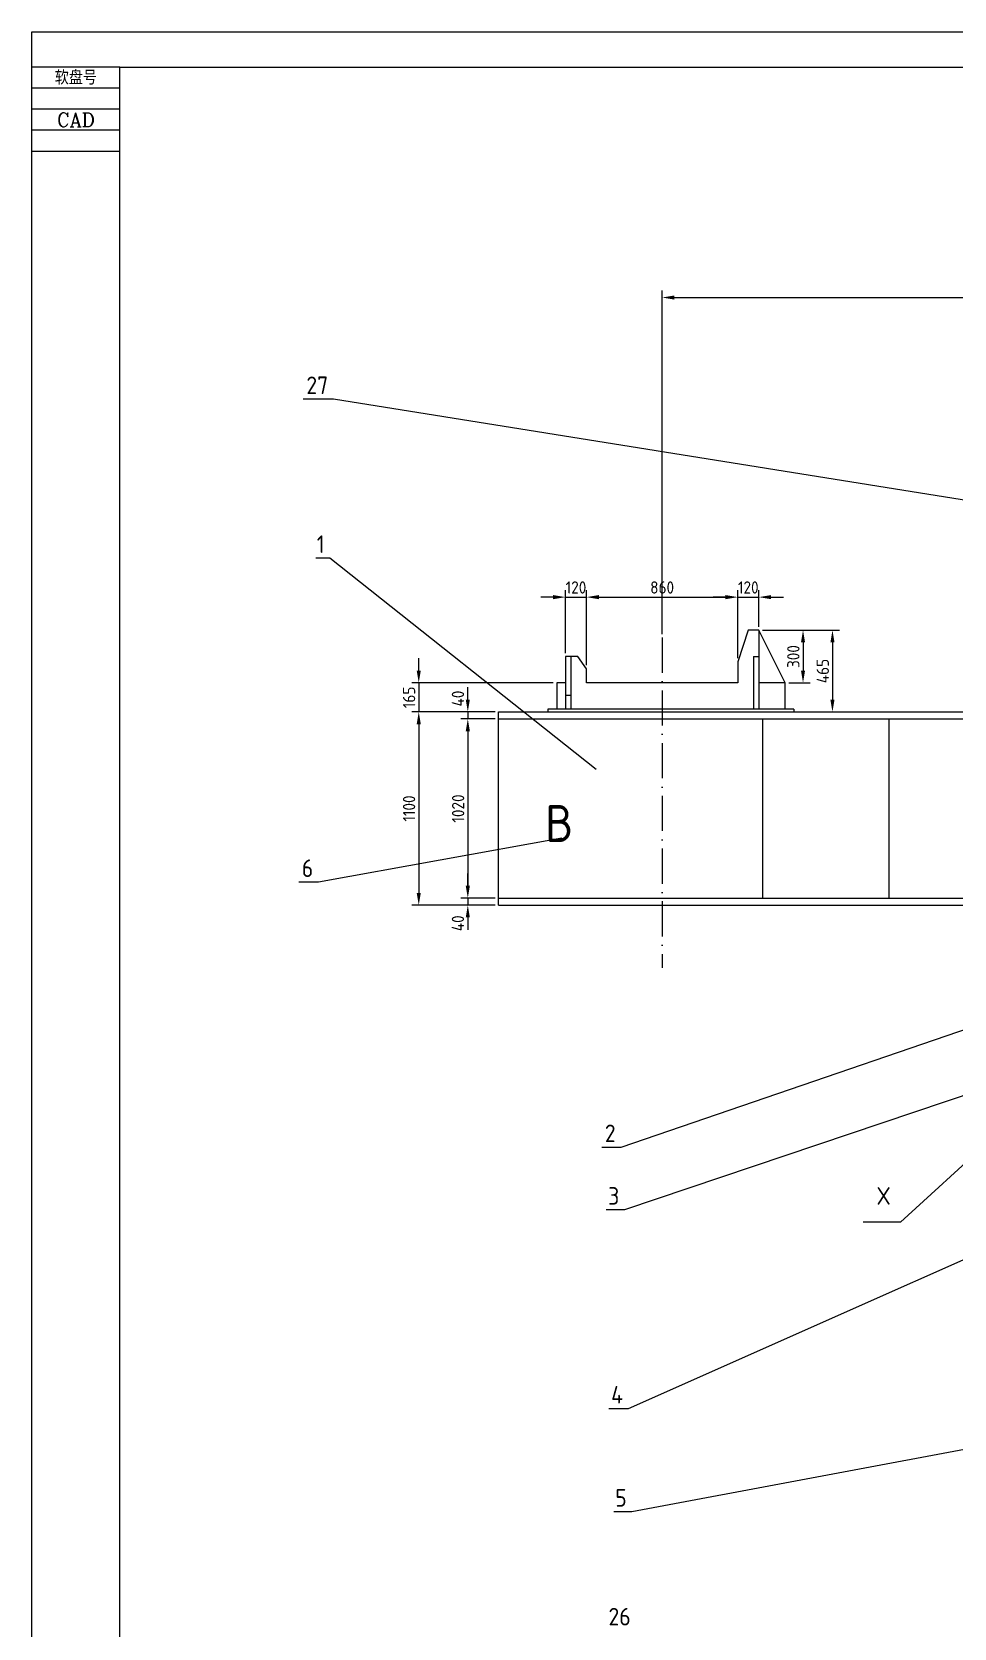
# Model space of a CAD drawing. Extents: x 3 to 23783, y 1 to 16821.
# Drawn here: x 3 to 5249, y 7736 to 16821 of the extents above; entities that cross this region are included whole.
import ezdxf
from ezdxf.enums import TextEntityAlignment as Align

# ---------------------------------------------------------------- set-up
doc = ezdxf.new("R2010")
doc.units = 0
doc.header["$LTSCALE"] = 20
doc.linetypes.add('GEN7', pattern=[15, 10, -2.5, 0, -2.5])
doc.layers.get('0').update_dxf_attribs({"linetype": 'CONTINUOUS'})
doc.layers.get('DEFPOINTS').update_dxf_attribs({"linetype": 'CONTINUOUS'})
for name, color, linetype in [('4', 3, 'CONTINUOUS'), ('5', 3, 'CONTINUOUS'), ('6', 2, 'CONTINUOUS'), ('7', 4, 'GEN7'), ('RAHM2', 1, 'CONTINUOUS'), ('RAHM3', 2, 'CONTINUOUS'), ('TILE1', 5, 'CONTINUOUS')]:
    doc.layers.add(name, color=color, linetype=linetype)
doc.styles.add('HZ', font='geniso', dxfattribs={"bigfont": 'hztxt'})
doc.styles.add('ROMANC', font='romanc', dxfattribs={"height": 4})
doc.styles.get("Standard").update_dxf_attribs({"font": 'geniso.shx', "bigfont": 'hztxt.shx'})
doc.dimstyles.new('GEN-ISO', dxfattribs={"dimscale": 20, "dimtxt": 3.5, "dimasz": 3.5, "dimexe": 2, "dimexo": 1, "dimgap": 1, "dimtad": 1, "dimzin": 9, "dimdsep": 46, "dimtxsty": 'Standard', "dimcen": 0, "dimclrd": 3, "dimclre": 3, "dimclrt": 2, "dimadec": 0, "dimazin": 0, "dimtp": 0.1, "dimtm": 0.1, "dimtfac": 0.71, "dimtdec": 3, "dimtmove": 0, "dimatfit": 1, "dimfxl": 0, "dimtzin": 0, "dimarcsym": 0})

# ---------------------------------------------------------------- blocks, each defined once
blk = doc.blocks.new('GB-A0')
blk.add_lwpolyline([(25, 10), (25, 831), (1179, 831), (1179, 10)], close=True)
at = {"layer": 'RAHM2'}
for p, q in [((25, 825), (0, 825)), ((25, 813), (0, 813))]:
    blk.add_line(p, q, dxfattribs=at)
at = {"layer": 'RAHM3'}
for p, q in [((25, 831), (0, 831)), ((25, 819), (0, 819)), ((25, 807), (0, 807))]:
    blk.add_line(p, q, dxfattribs=at)
at = {"layer": 'TILE1'}
blk.add_line((0, 0), (0, 841), dxfattribs=at)
blk.add_lwpolyline([(0, 841), (1189, 841), (1189, 0), (0, 0)], dxfattribs=at)
at = {"layer": 'RAHM2'}
for s, style, p in [('软盘号', 'HZ', (12.5, 826)), ('CAD', 'ROMANC', (12.5, 814))]:
    blk.add_text(s, height=4, dxfattribs=dict(at, style=style)).set_placement(p, align=Align.CENTER)
blk = doc.blocks.new('*D234')
at = {"color": 3, "linetype": 'ByBlock'}
for p, q in [((3588.1, 13393.4), (3588.1, 15349.1)), ((3658.1, 15309.1), (8018.1, 15309.1)), ((8088.1, 13393.4), (8088.1, 15349.1))]:
    blk.add_line(p, q, dxfattribs=at)
for points in [[(3658.1, 15320.7), (3658.1, 15297.4), (3588.1, 15309.1)], [(8018.1, 15320.7), (8018.1, 15297.4), (8088.1, 15309.1)]]:
    blk.add_solid(points, dxfattribs=at)
at = {"layer": 'DEFPOINTS', "color": 0, "linetype": 'ByBlock'}
for p in [(8088.1, 15309.1), (3588.1, 13373.4), (8088.1, 13373.4)]:
    blk.add_point(p, dxfattribs=at)
at = {"color": 2, "linetype": 'ByBlock', "insert": (5838.1, 15364.1), "char_height": 70, "attachment_point": 5}
blk.add_mtext('4500', dxfattribs=at)
blk = doc.blocks.new('*D236')
at = {"color": 3, "linetype": 'ByBlock'}
for p, q in [((4158.1, 13415.9), (4429.5, 13415.9)), ((4389.5, 13345.9), (4389.5, 13185.9)), ((4308.1, 13115.9), (4429.5, 13115.9))]:
    blk.add_line(p, q, dxfattribs=at)
for points in [[(4377.9, 13345.9), (4401.2, 13345.9), (4389.5, 13415.9)], [(4377.9, 13185.9), (4401.2, 13185.9), (4389.5, 13115.9)]]:
    blk.add_solid(points, dxfattribs=at)
at = {"layer": 'DEFPOINTS', "color": 0, "linetype": 'ByBlock'}
for p in [(4138.1, 13415.9), (4288.1, 13115.9), (4389.5, 13115.9)]:
    blk.add_point(p, dxfattribs=at)
at = {"color": 2, "linetype": 'ByBlock', "insert": (4334.5, 13265.9), "char_height": 70, "attachment_point": 5, "rotation": 90}
blk.add_mtext('300', dxfattribs=at)
blk = doc.blocks.new('*D237')
at = {"color": 3, "linetype": 'ByBlock'}
for p, q in [((4158.1, 13415.9), (4596.9, 13415.9)), ((4556.9, 13345.9), (4556.9, 13020.9)), ((4425.3, 12950.9), (4596.9, 12950.9))]:
    blk.add_line(p, q, dxfattribs=at)
for points in [[(4545.2, 13345.9), (4568.6, 13345.9), (4556.9, 13415.9)], [(4545.2, 13020.9), (4568.6, 13020.9), (4556.9, 12950.9)]]:
    blk.add_solid(points, dxfattribs=at)
at = {"layer": 'DEFPOINTS', "color": 0, "linetype": 'ByBlock'}
for p in [(4138.1, 13415.9), (4405.3, 12950.9), (4556.9, 12950.9)]:
    blk.add_point(p, dxfattribs=at)
at = {"color": 2, "linetype": 'ByBlock', "insert": (4501.9, 13183.4), "char_height": 70, "attachment_point": 5, "rotation": 90}
blk.add_mtext('465', dxfattribs=at)
blk = doc.blocks.new('*D238')
at = {"color": 3, "linetype": 'ByBlock'}
for p, q in [((3038.1, 13285.9), (3038.1, 13644)), ((3158.1, 13215.9), (3158.1, 13644)), ((2968.1, 13604), (2898.1, 13604)), ((3038.1, 13604), (3158.1, 13604)), ((3228.1, 13604), (3298.1, 13604))]:
    blk.add_line(p, q, dxfattribs=at)
for points in [[(2968.1, 13615.6), (2968.1, 13592.3), (3038.1, 13604)], [(3228.1, 13615.6), (3228.1, 13592.3), (3158.1, 13604)]]:
    blk.add_solid(points, dxfattribs=at)
at = {"layer": 'DEFPOINTS', "color": 0, "linetype": 'ByBlock'}
for p in [(3158.1, 13604), (3038.1, 13265.9), (3158.1, 13195.9)]:
    blk.add_point(p, dxfattribs=at)
at = {"color": 2, "linetype": 'ByBlock', "insert": (3098.1, 13659), "char_height": 70, "attachment_point": 5}
blk.add_mtext('120', dxfattribs=at)
blk = doc.blocks.new('*D239')
at = {"color": 3, "linetype": 'ByBlock'}
for p, q in [((3158.1, 13215.9), (3158.1, 13644)), ((4018.1, 13255.9), (4018.1, 13644)), ((3228.1, 13604), (3948.1, 13604))]:
    blk.add_line(p, q, dxfattribs=at)
for points in [[(3228.1, 13615.6), (3228.1, 13592.3), (3158.1, 13604)], [(3948.1, 13615.6), (3948.1, 13592.3), (4018.1, 13604)]]:
    blk.add_solid(points, dxfattribs=at)
at = {"layer": 'DEFPOINTS', "color": 0, "linetype": 'ByBlock'}
for p in [(4018.1, 13604), (3158.1, 13195.9), (4018.1, 13235.9)]:
    blk.add_point(p, dxfattribs=at)
at = {"color": 2, "linetype": 'ByBlock', "insert": (3588.1, 13659), "char_height": 70, "attachment_point": 5}
blk.add_mtext('860', dxfattribs=at)
blk = doc.blocks.new('*D240')
at = {"color": 3, "linetype": 'ByBlock'}
for p, q in [((4018.1, 13255.9), (4018.1, 13644)), ((4138.1, 13435.9), (4138.1, 13644)), ((3948.1, 13604), (3878.1, 13604)), ((4018.1, 13604), (4138.1, 13604)), ((4208.1, 13604), (4278.1, 13604))]:
    blk.add_line(p, q, dxfattribs=at)
for points in [[(3948.1, 13615.6), (3948.1, 13592.3), (4018.1, 13604)], [(4208.1, 13615.6), (4208.1, 13592.3), (4138.1, 13604)]]:
    blk.add_solid(points, dxfattribs=at)
at = {"layer": 'DEFPOINTS', "color": 0, "linetype": 'ByBlock'}
for p in [(4138.1, 13604), (4138.1, 13415.9), (4018.1, 13235.9)]:
    blk.add_point(p, dxfattribs=at)
at = {"color": 2, "linetype": 'ByBlock', "insert": (4078.1, 13659), "char_height": 70, "attachment_point": 5}
blk.add_mtext('120', dxfattribs=at)
blk = doc.blocks.new('*D241')
at = {"color": 3, "linetype": 'ByBlock'}
for p, q in [((2203.6, 13185.9), (2203.6, 13255.9)), ((2968.1, 13115.9), (2163.6, 13115.9)), ((2203.6, 13115.9), (2203.6, 12950.9)), ((2638.1, 12950.9), (2163.6, 12950.9)), ((2203.6, 12880.9), (2203.6, 12810.9))]:
    blk.add_line(p, q, dxfattribs=at)
for points in [[(2191.9, 13185.9), (2215.3, 13185.9), (2203.6, 13115.9)], [(2191.9, 12880.9), (2215.3, 12880.9), (2203.6, 12950.9)]]:
    blk.add_solid(points, dxfattribs=at)
at = {"layer": 'DEFPOINTS', "color": 0, "linetype": 'ByBlock'}
for p in [(2988.1, 13115.9), (2203.6, 12950.9), (2658.1, 12950.9)]:
    blk.add_point(p, dxfattribs=at)
at = {"color": 2, "linetype": 'ByBlock', "insert": (2148.6, 13033.4), "char_height": 70, "attachment_point": 5, "rotation": 90}
blk.add_mtext('165', dxfattribs=at)
blk = doc.blocks.new('*D242')
at = {"color": 3, "linetype": 'ByBlock'}
for p, q in [((2638.1, 12950.9), (2163.6, 12950.9)), ((2203.6, 12880.9), (2203.6, 11920.9)), ((2638.1, 11850.9), (2163.6, 11850.9))]:
    blk.add_line(p, q, dxfattribs=at)
for points in [[(2191.9, 12880.9), (2215.3, 12880.9), (2203.6, 12950.9)], [(2191.9, 11920.9), (2215.3, 11920.9), (2203.6, 11850.9)]]:
    blk.add_solid(points, dxfattribs=at)
at = {"layer": 'DEFPOINTS', "color": 0, "linetype": 'ByBlock'}
for p in [(2658.1, 12950.9), (2203.6, 11850.9), (2658.1, 11850.9)]:
    blk.add_point(p, dxfattribs=at)
at = {"color": 2, "linetype": 'ByBlock', "insert": (2148.6, 12400.9), "char_height": 70, "attachment_point": 5, "rotation": 90}
blk.add_mtext('1100', dxfattribs=at)
blk = doc.blocks.new('*D243')
at = {"color": 3, "linetype": 'ByBlock'}
for p, q in [((2482.6, 13020.9), (2482.6, 13090.9)), ((2638.1, 12950.9), (2442.6, 12950.9)), ((2638.1, 12910.9), (2442.6, 12910.9)), ((2482.6, 12950.9), (2482.6, 12910.9)), ((2482.6, 12950.9), (2482.6, 12910.9)), ((2482.6, 12840.9), (2482.6, 12770.9))]:
    blk.add_line(p, q, dxfattribs=at)
for points in [[(2471, 13020.9), (2494.3, 13020.9), (2482.6, 12950.9)], [(2471, 12840.9), (2494.3, 12840.9), (2482.6, 12910.9)]]:
    blk.add_solid(points, dxfattribs=at)
at = {"layer": 'DEFPOINTS', "color": 0, "linetype": 'ByBlock'}
for p in [(2482.6, 12910.9), (2658.1, 12950.9), (2658.1, 12910.9)]:
    blk.add_point(p, dxfattribs=at)
at = {"color": 2, "linetype": 'ByBlock', "insert": (2426.5, 13026.8), "char_height": 70, "attachment_point": 5, "rotation": 90}
blk.add_mtext('40', dxfattribs=at)
blk = doc.blocks.new('*D244')
at = {"color": 3, "linetype": 'ByBlock'}
for p, q in [((2638.1, 12910.9), (2442.6, 12910.9)), ((2482.6, 12840.9), (2482.6, 11960.9)), ((2638.1, 11890.9), (2442.6, 11890.9))]:
    blk.add_line(p, q, dxfattribs=at)
for points in [[(2471, 12840.9), (2494.3, 12840.9), (2482.6, 12910.9)], [(2471, 11960.9), (2494.3, 11960.9), (2482.6, 11890.9)]]:
    blk.add_solid(points, dxfattribs=at)
at = {"layer": 'DEFPOINTS', "color": 0, "linetype": 'ByBlock'}
for p in [(2658.1, 12910.9), (2482.6, 11890.9), (2658.1, 11890.9)]:
    blk.add_point(p, dxfattribs=at)
at = {"color": 2, "linetype": 'ByBlock', "insert": (2427.6, 12400.9), "char_height": 70, "attachment_point": 5, "rotation": 90}
blk.add_mtext('1020', dxfattribs=at)
blk = doc.blocks.new('*D245')
at = {"color": 3, "linetype": 'ByBlock'}
for p, q in [((2482.6, 11960.9), (2482.6, 12030.9)), ((2638.1, 11890.9), (2442.6, 11890.9)), ((2638.1, 11850.9), (2442.6, 11850.9)), ((2482.6, 11890.9), (2482.6, 11850.9)), ((2482.6, 11890.9), (2482.6, 11850.9)), ((2482.6, 11780.9), (2482.6, 11710.9))]:
    blk.add_line(p, q, dxfattribs=at)
for points in [[(2471, 11960.9), (2494.3, 11960.9), (2482.6, 11890.9)], [(2471, 11780.9), (2494.3, 11780.9), (2482.6, 11850.9)]]:
    blk.add_solid(points, dxfattribs=at)
at = {"layer": 'DEFPOINTS', "color": 0, "linetype": 'ByBlock'}
for p in [(2482.6, 11850.9), (2658.1, 11890.9), (2658.1, 11850.9)]:
    blk.add_point(p, dxfattribs=at)
at = {"color": 2, "linetype": 'ByBlock', "insert": (2426.3, 11747.7), "char_height": 70, "attachment_point": 5, "rotation": 90}
blk.add_mtext('40', dxfattribs=at)
blk = doc.blocks.new('GENPOS14')
at = {"color": 0, "flags": 1}
for tag, p in [('1GENPOS', (0, 0)), ('2GENPOS', (0, -1.5)), ('3GENPOS', (0, -3)), ('4GENPOS', (0, -4.5)), ('7GENPOS', (0, -9)), ('5GENPOS', (0, -6)), ('6GENPOS', (0, -7.5)), ('10GENPOS', (0, -13.5)), ('9GENPOS', (0, -12)), ('8GENPOS', (0, -10.5)), ('11GENPOS', (0, -15)), ('12GENPOS', (0, -16.5)), ('13GENPOS', (0, -18)), ('14GENPOS', (0, -19.5)), ('15GENPOS', (0, -21)), ('16GENPOS', (0, -22.5)), ('17GENPOS', (0, -24)), ('18GENPOS', (0, -25.5)), ('19GENPOS', (0, -27)), ('20GENPOS', (0, -28.5)), ('21GENPOS', (0, -30)), ('22GENPOS', (0, -31.5)), ('23GENPOS', (0, -33)), ('24GENPOS', (0, -34.5)), ('25GENPOS', (0, -36)), ('26GENPOS', (0, -37.5)), ('27GENPOS', (0, -39)), ('0GENPOS', (0, -40.5)), ('GENPOS14_VISIBLE1', (0, -42)), ('GENPOS14_VISIBLE2', (0, -43.5))]:
    blk.add_attdef(tag, p, '', height=1, dxfattribs=at)

msp = doc.modelspace()

# ---------------------------------------------------------------- linework, layer by layer
for p, q in [((4078.148, 13415.942), (4018.148, 13235.942)), ((4138.148, 13415.942), (4078.148, 13415.942)), ((4288.148, 13115.942), (4138.148, 13415.942)), ((4138.148, 13415.942), (4138.148, 12965.942)), ((3038.148, 13265.942), (3038.148, 12965.942)), ((3108.148, 13265.942), (3038.148, 13265.942)), ((3068.148, 13265.942), (3068.148, 12965.942)), ((3158.148, 13195.942), (3108.148, 13265.942)), ((4108.148, 13265.942), (4108.148, 12965.942)), ((4108.148, 13265.942), (4138.148, 13265.942)), ((3158.148, 13115.942), (3158.148, 13195.942)), ((4018.148, 13235.942), (4018.148, 13115.942)), ((3038.148, 13115.942), (2988.148, 13115.942)), ((2988.148, 13115.942), (2988.148, 12965.942)), ((4018.148, 13115.942), (3158.148, 13115.942)), ((4288.148, 13115.942), (4138.148, 13115.942)), ((4288.148, 12965.942), (4288.148, 13115.942)), ((3038.148, 13045.855), (3068.148, 13045.855)), ((2658.148, 12950.942), (9588.148, 12950.942)), ((2658.148, 11850.942), (2658.148, 12950.942)), ((2658.148, 12910.942), (13518.148, 12910.942)), ((4338.148, 12965.942), (2938.148, 12965.942)), ((2938.148, 12965.942), (2938.148, 12950.942)), ((4158.148, 12910.942), (4158.148, 11890.942)), ((4338.148, 12965.942), (4338.148, 12950.942)), ((4338.148, 12965.942), (4338.148, 12950.942)), ((4878.148, 12910.942), (4878.148, 11890.942)), ((2658.148, 11890.942), (13518.148, 11890.942)), ((2658.148, 11850.942), (13518.148, 11850.942)), ((2658.148, 11850.942), (13518.148, 11850.942))]:
    msp.add_line(p, q)
at = {"layer": '4'}
for p, q in [((5906.41, 10929.218), (4944.308, 10046.336)), ((4944.308, 10046.336), (4730.662, 10046.336))]:
    msp.add_line(p, q, dxfattribs=at)
at = {"layer": '5'}
for points in [[(5389.801, 14142.978), (1718.592, 14729.797), (1546.053, 14729.797)], [(3212.156, 12623.259), (1698.416, 13825.311), (1618.416, 13825.311)], [(3017.93, 12232.714), (1633.359, 11981.22), (1522.415, 11981.22)], [(6164.68, 11436.317), (3353.583, 10472.257), (3245.038, 10472.257)], [(6668.16, 11226.739), (3374.561, 10115.975), (3270.419, 10115.975)], [(6647.182, 10430.342), (3395.54, 8984.253), (3285.54, 8984.253)], [(6542.29, 8984.253), (3416.518, 8397.434), (3312.376, 8397.434)]]:
    msp.add_lwpolyline(points, dxfattribs=at)
at = {"layer": '7'}
msp.add_line((3588.148, 13373.411), (3588.148, 11494.893), dxfattribs=at)

# ---------------------------------------------------------------- block references
at = {"xscale": 20, "yscale": 20, "zscale": 20}
msp.add_blockref('GB-A0', (3.302, 0.892), dxfattribs=at)
at = {"layer": '6', "color": 7}
ref = msp.add_blockref('GENPOS14', (1576.053, 14759.797), dxfattribs=dict(at, xscale=20, yscale=20, zscale=20))
ref.add_attrib('GENPOS14_VISIBLE1', '27', dxfattribs={"layer": '0', "color": 0, "height": 100}).set_placement((1688.592, 14759.797), align=Align.RIGHT)
ref = msp.add_blockref('GENPOS14', (1648.416, 13855.311), dxfattribs=dict(at, xscale=20, yscale=20, zscale=20))
ref.add_attrib('GENPOS14_VISIBLE1', '1', dxfattribs={"layer": '0', "color": 0, "height": 100}).set_placement((1668.416, 13855.311), align=Align.RIGHT)
ref = msp.add_blockref('GENPOS14', (1552.415, 12011.22), dxfattribs=dict(at, xscale=20, yscale=20, zscale=20))
ref.add_attrib('GENPOS14_VISIBLE1', '6', dxfattribs={"layer": '0', "color": 0, "height": 100}).set_placement((1603.359, 12011.22), align=Align.RIGHT)
ref = msp.add_blockref('GENPOS14', (3275.038, 10502.257), dxfattribs=dict(at, xscale=20, yscale=20, zscale=20))
ref.add_attrib('GENPOS14_VISIBLE1', '2', dxfattribs={"layer": '0', "color": 0, "height": 100}).set_placement((3323.583, 10502.257), align=Align.RIGHT)
ref = msp.add_blockref('GENPOS14', (3300.419, 10145.975), dxfattribs=dict(at, xscale=20, yscale=20, zscale=20))
ref.add_attrib('GENPOS14_VISIBLE1', '3', dxfattribs={"layer": '0', "color": 0, "height": 100}).set_placement((3344.561, 10145.975), align=Align.RIGHT)
ref = msp.add_blockref('GENPOS14', (3315.54, 9014.253), dxfattribs=dict(at, xscale=20, yscale=20, zscale=20))
ref.add_attrib('GENPOS14_VISIBLE1', '4', dxfattribs={"layer": '0', "color": 0, "height": 100}).set_placement((3365.54, 9014.253), align=Align.RIGHT)
ref = msp.add_blockref('GENPOS14', (3342.376, 8427.434), dxfattribs=dict(at, xscale=20, yscale=20, zscale=20))
ref.add_attrib('GENPOS14_VISIBLE1', '5', dxfattribs={"layer": '0', "color": 0, "height": 100}).set_placement((3386.518, 8427.434), align=Align.RIGHT)
ref = msp.add_blockref('GENPOS14', (3291.799, 7751.427), dxfattribs=dict(at, xscale=20, yscale=20, zscale=20))
ref.add_attrib('GENPOS14_VISIBLE1', '26', dxfattribs={"layer": '0', "color": 0, "height": 100}).set_placement((3409.299, 7751.427), align=Align.RIGHT)

# ---------------------------------------------------------------- texts
msp.add_text('B', height=210).set_placement((2922.633, 12210.757))
msp.add_text('X', height=100, dxfattribs=at).set_placement((4848.017, 10146.259), align=Align.CENTER)

# ---------------------------------------------------------------- dimensions: what is measured, and where the dimension line sits
at = {"layer": '5'}
for base, p1, p2, picture, middle in [((8088.148, 15309.053), (3588.148, 13373.411), (8088.148, 13373.411), '*D234', (5838.148, 15364.053)), ((3158.148, 13603.981), (3038.148, 13265.942), (3158.148, 13195.942), '*D238', (3098.148, 13658.988)), ((4018.148, 13603.981), (3158.148, 13195.942), (4018.148, 13235.942), '*D239', (3588.148, 13658.981)), ((4138.148, 13603.981), (4018.148, 13235.942), (4138.148, 13415.942), '*D240', (4078.148, 13658.988))]:
    dim = msp.add_linear_dim(base=base, p1=p1, p2=p2, dimstyle='GEN-ISO', override={"dimpost": '<>', "dimtix": 1, "dimtmove": 2, "dimatfit": 3}, dxfattribs=at)
    dim.commit()
    dim.dimension.update_dxf_attribs({"geometry": picture, "text_midpoint": middle})
for base, p1, p2, override, picture, middle in [((4389.52, 13115.942), (4138.148, 13415.942), (4288.148, 13115.942), {"dimscale": 20, "dimpost": '<>'}, '*D236', (4334.52, 13265.942)), ((4556.888, 12950.942), (4138.148, 13415.942), (4405.293, 12950.942), {"dimscale": 20, "dimpost": '<>'}, '*D237', (4501.888, 13183.442)), ((2203.584, 12950.942), (2988.148, 13115.942), (2658.148, 12950.942), {"dimpost": '<>', "dimtix": 1, "dimtmove": 2, "dimatfit": 3}, '*D241', (2148.584, 13033.442)), ((2203.584, 11850.942), (2658.148, 12950.942), (2658.148, 11850.942), {"dimpost": '<>', "dimtix": 1, "dimtmove": 2, "dimatfit": 3}, '*D242', (2148.584, 12400.942)), ((2482.64, 11890.942), (2658.148, 12910.942), (2658.148, 11890.942), {"dimpost": '<>', "dimtix": 1, "dimtmove": 2, "dimatfit": 3}, '*D244', (2427.633, 12400.942))]:
    dim = msp.add_linear_dim(base=base, p1=p1, p2=p2, angle=90, dimstyle='GEN-ISO', override=override, dxfattribs=at)
    dim.commit()
    dim.dimension.update_dxf_attribs({"geometry": picture, "text_midpoint": middle})
for base, p1, p2, picture, middle in [((2482.64, 12910.942), (2658.148, 12950.942), (2658.148, 12910.942), '*D243', (2426.531, 13026.819)), ((2482.64, 11850.942), (2658.148, 11890.942), (2658.148, 11850.942), '*D245', (2426.336, 11747.651))]:
    dim = msp.add_linear_dim(base=base, p1=p1, p2=p2, angle=90, dimstyle='GEN-ISO', override={"dimpost": '<>', "dimtix": 1, "dimtmove": 2, "dimatfit": 3}, dxfattribs=at)
    dim.commit()
    dim.dimension.update_dxf_attribs({"geometry": picture, "text_midpoint": middle, "dimtype": 160})

doc.saveas('drawing.dxf')
